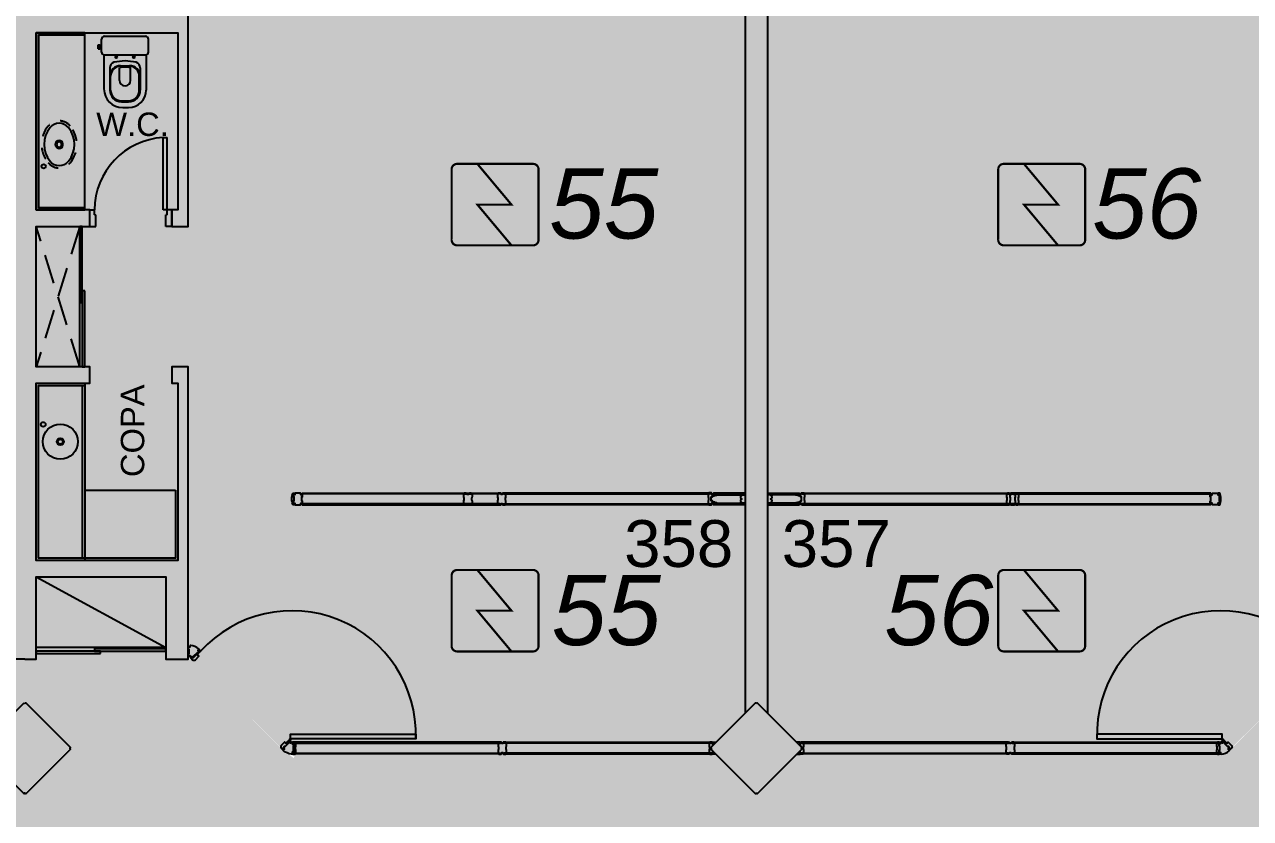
# Model space of a CAD drawing. Header units: metres. Extents: x -331 to 2982, y 362 to 2539.
# Drawn here: x 784.12 to 794.6, y 2226.21 to 2233 of the extents above; entities that cross this region are included whole.
import ezdxf

# ---------------------------------------------------------------- set-up
doc = ezdxf.new("R2010")
doc.units = ezdxf.units.M
for name, pattern in [('DASHED2', [0.375, 0.25, -0.125]), ('XR_BL2_3 PAV$0$CONTINUOUS', [0]), ('XR_BL2_3 PAV$0$HIDDEN', [0.375, 0.25, -0.125])]:
    doc.linetypes.add(name, pattern=pattern)
doc.layers.add('_corredores', color=251, linetype='Continuous', plot=False)
doc.layers.add('_salas', color=251, linetype='Continuous', plot=False)
for name, color, linetype in [('ALV', 251, 'Continuous'), ('CX', 251, 'Continuous'), ('DET. FUMAÇA', 1, 'Continuous'), ('Detector_antigo', 84, 'Continuous'), ('Div', 251, 'Continuous'), ('Est', 251, 'Continuous'), ('Mob', 251, 'Continuous'), ('Proj', 251, 'DASHED2'), ('Texto_Salas', 251, 'Continuous'), ('vid', 251, 'Continuous')]:
    doc.layers.add(name, color=color, linetype=linetype)
doc.styles.add('ARIAL', font='arial.ttf')
doc.styles.add('X3G_ENTITY_1416C41F', font='arial.ttf', dxfattribs={"height": 0.6})
doc.styles.add('X3G_ENTITY_14228355', font='arial.ttf', dxfattribs={"height": 0.4})
doc.styles.add('X3G_ENTITY_14228399', font='arial.ttf', dxfattribs={"height": 0.4})

# ---------------------------------------------------------------- blocks, each defined once
blk = doc.blocks.new('Detector de fumaça')
at = {"layer": 'DET. FUMAÇA', "linetype": 'Continuous', "lineweight": 15, "const_width": 0.0187}
blk.add_lwpolyline([(774.599, 539.816), (775.249, 539.816, -0.414214), (775.296, 539.769), (775.296, 539.167, -0.414214), (775.249, 539.12), (774.599, 539.12, -0.414214), (774.553, 539.167), (774.553, 539.769, -0.414214)], format="xyb", close=True, dxfattribs=at)
blk.add_lwpolyline([(774.773, 539.816), (775.064, 539.468), (774.773, 539.468), (775.064, 539.12)], dxfattribs=at)

msp = doc.modelspace()

# ---------------------------------------------------------------- hatches: boundary and pattern name
at = {"layer": '_corredores', "transparency": 33554508}
h = msp.add_hatch(color=256, dxfattribs=at)
h.dxf.hatch_style = 1
h.paths.add_polyline_path([(851.611, 2224.542), (870.381, 2224.542), (870.381, 2226.378), (870.191, 2226.378), (870.191, 2226.575), (870.005, 2226.762), (866.306, 2226.763), (866.29, 2226.729), (866.185, 2226.811), (865.424, 2227.572), (863.996, 2227.572), (862.567, 2227.572), (861.757, 2226.763), (861.722, 2226.763), (861.718, 2226.762), (861.705, 2226.761), (861.687, 2226.761), (858.092, 2226.763), (857.746, 2226.416), (857.399, 2226.763), (853.806, 2226.763), (853.79, 2226.729), (853.686, 2226.811), (852.924, 2227.572), (851.496, 2227.572), (849.749, 2227.572), (849.749, 2226.812), (849.609, 2226.812), (849.609, 2229.892), (844.805, 2229.892), (844.805, 2226.871), (844.864, 2226.812), (845.246, 2227.194), (845.628, 2226.812), (845.246, 2226.43), (844.805, 2226.871), (844.805, 2226.753), (844.815, 2226.763), (840.708, 2226.763), (840.376, 2226.43), (840.043, 2226.763), (836.436, 2226.763), (836.42, 2226.729), (836.316, 2226.811), (835.554, 2227.572), (834.126, 2227.572), (832.698, 2227.572), (831.888, 2226.763), (831.852, 2226.763), (831.849, 2226.762), (831.835, 2226.761), (831.817, 2226.761), (828.223, 2226.763), (827.876, 2226.416), (827.529, 2226.763), (823.936, 2226.763), (823.92, 2226.729), (823.815, 2226.811), (823.054, 2227.572), (821.626, 2227.572), (820.197, 2227.572), (819.387, 2226.763), (819.352, 2226.763), (819.348, 2226.762), (819.335, 2226.761), (819.317, 2226.761), (815.722, 2226.763), (815.376, 2226.416), (815.029, 2226.763), (811.436, 2226.763), (811.42, 2226.729), (811.315, 2226.811), (810.554, 2227.572), (809.126, 2227.572), (807.697, 2227.572), (806.887, 2226.763), (806.852, 2226.763), (806.848, 2226.762), (806.835, 2226.761), (806.817, 2226.761), (803.222, 2226.763), (802.876, 2226.416), (802.529, 2226.763), (798.936, 2226.763), (798.92, 2226.729), (798.815, 2226.811), (798.054, 2227.572), (796.626, 2227.572), (795.197, 2227.572), (794.387, 2226.763), (794.352, 2226.763), (794.348, 2226.762), (794.335, 2226.761), (794.317, 2226.761), (790.722, 2226.763), (790.376, 2226.416), (790.029, 2226.763), (786.436, 2226.763), (786.42, 2226.729), (786.315, 2226.811), (785.554, 2227.572), (784.126, 2227.572), (782.697, 2227.572), (781.887, 2226.763), (781.852, 2226.763), (781.848, 2226.762), (781.835, 2226.761), (781.817, 2226.761), (778.222, 2226.763), (777.876, 2226.416), (777.529, 2226.763), (773.936, 2226.763), (773.92, 2226.729), (773.816, 2226.811), (773.054, 2227.572), (771.626, 2227.572), (770.197, 2227.572), (769.387, 2226.763), (769.352, 2226.763), (769.348, 2226.762), (769.335, 2226.761), (769.317, 2226.761), (765.617, 2226.762), (765.431, 2226.575), (765.431, 2226.378), (765.241, 2226.378), (765.241, 2224.542), (770.086, 2224.542), (770.086, 2214.629), (770.226, 2214.629), (770.226, 2205.509), (767.338, 2205.509), (767.338, 2207.704), (766.211, 2207.704), (766.211, 2205.509), (751.111, 2205.509), (751.111, 2210.741), (749.911, 2210.741), (749.911, 2205.509), (746.061, 2205.509), (746.061, 2201.894), (748.431, 2201.894), (748.431, 2203.594), (748.031, 2203.594), (748.031, 2203.794), (754.456, 2203.794), (754.456, 2203.594), (754.131, 2203.594), (754.131, 2201.894), (754.456, 2201.894), (754.456, 2201.694), (754.456, 2201.169), (757.956, 2201.169), (757.956, 2203.569), (757.956, 2203.769), (768.011, 2203.769), (768.011, 2203.749), (768.816, 2203.749), (768.816, 2195.789), (767.986, 2195.789), (767.986, 2195.769), (762.346, 2195.769), (761.071, 2195.769), (761.071, 2193.044), (754.156, 2193.044), (752.481, 2193.044), (752.481, 2160.519), (752.481, 2157.069), (754.081, 2157.069), (754.081, 2160.544), (753.906, 2160.544), (753.906, 2163.419), (754.171, 2163.419), (754.171, 2187.629), (760.806, 2187.629), (760.806, 2187.719), (773.011, 2187.719), (775.861, 2187.719), (782.791, 2187.719), (782.791, 2190.319), (775.861, 2190.319), (772.986, 2190.319), (772.986, 2195.79), (771.756, 2195.789), (771.756, 2203.744), (773.121, 2203.744), (773.121, 2203.829), (845.141, 2203.829), (845.141, 2195.819), (845.261, 2195.819), (845.261, 2190.319), (839.761, 2190.319), (839.761, 2188.494), (845.261, 2188.494), (845.261, 2187.569), (849.661, 2187.569), (849.661, 2185.094), (852.261, 2185.094), (852.261, 2183.894), (853.061, 2183.894), (853.061, 2176.889), (852.261, 2176.889), (852.261, 2175.254), (853.061, 2175.254), (853.061, 2168.394), (852.261, 2168.394), (852.261, 2166.994), (853.061, 2166.994), (853.061, 2159.489), (825.261, 2159.489), (825.261, 2158.669), (814.561, 2158.669), (814.561, 2159.469), (811.031, 2159.469), (811.031, 2158.069), (813.081, 2158.069), (813.081, 2157.769), (812.881, 2157.769), (812.881, 2156.869), (827.081, 2156.869), (827.081, 2158.069), (854.661, 2158.069), (854.661, 2183.893), (855.756, 2183.893), (855.756, 2184.657), (854.661, 2184.657), (854.661, 2186.757), (855.756, 2186.757), (855.756, 2187.519), (852.011, 2187.519), (852.011, 2187.719), (870.321, 2187.719), (870.321, 2195.769), (866.411, 2195.769), (866.411, 2195.773), (852.411, 2195.789), (852.411, 2195.699), (852.411, 2190.369), (849.561, 2190.369), (849.561, 2205.509), (845.001, 2205.509), (845.001, 2208.659), (849.561, 2208.659), (849.561, 2208.919), (849.561, 2212.194), (852.211, 2212.194), (852.211, 2214.629), (851.611, 2214.629)])
h.paths.add_polyline_path([(845.931, 2221.609), (845.47, 2221.609), (845.47, 2222.029), (843.97, 2222.029), (843.97, 2221.609), (843.95, 2220.109), (845.93, 2220.109), (845.931, 2214.629), (846.008, 2214.629), (846.008, 2210.809), (843.811, 2210.809), (843.811, 2205.509), (835.011, 2205.509), (835.011, 2210.809), (833.811, 2210.809), (833.811, 2205.509), (825.011, 2205.509), (825.011, 2210.809), (823.811, 2210.809), (823.811, 2205.509), (815.011, 2205.509), (815.011, 2210.809), (813.811, 2210.809), (813.811, 2205.509), (805.011, 2205.509), (805.011, 2210.809), (803.811, 2210.809), (803.811, 2205.509), (795.011, 2205.509), (795.011, 2210.809), (793.811, 2210.809), (793.811, 2205.509), (785.011, 2205.509), (785.011, 2210.809), (783.811, 2210.809), (783.811, 2205.509), (775.011, 2205.509), (775.011, 2210.809), (773.981, 2210.809), (773.981, 2205.509), (773.196, 2205.509), (773.196, 2214.629), (773.126, 2214.629), (773.125, 2220.109), (775.146, 2220.109), (775.146, 2221.609), (775.126, 2221.609), (775.126, 2222.029), (773.626, 2222.029), (773.626, 2221.609), (773.166, 2221.609), (773.166, 2224.542), (845.931, 2224.541)], flags=16)
h.paths.add_polyline_path([(851.496, 2226.43), (851.114, 2226.812), (851.496, 2227.194), (851.878, 2226.812)], flags=16)
h.paths.add_polyline_path([(834.508, 2226.812), (834.126, 2226.43), (833.744, 2226.812), (834.126, 2227.194)], flags=16)
h.paths.add_polyline_path([(863.614, 2226.812), (863.996, 2227.194), (864.378, 2226.812), (863.996, 2226.43)], flags=16)
h.paths.add_polyline_path([(822.008, 2226.812), (821.626, 2226.43), (821.244, 2226.812), (821.626, 2227.194)], flags=16)
h.paths.add_polyline_path([(864.389, 2190.556), (864.551, 2190.634), (864.712, 2190.35), (866.013, 2191.248, -0.431733), (866.332, 2192.391), (865.598, 2193.79), (865.28, 2193.589), (865.172, 2193.734, -2.788173)], flags=16)
h.paths.add_polyline_path([(809.508, 2226.812), (809.126, 2226.43), (808.744, 2226.812), (809.126, 2227.194)], flags=16)
h.paths.add_polyline_path([(797.008, 2226.812), (796.626, 2226.43), (796.244, 2226.812), (796.626, 2227.194)], flags=16)
h.paths.add_polyline_path([(784.507, 2226.812), (784.126, 2226.43), (783.744, 2226.812), (784.126, 2227.194)], flags=16)
h.paths.add_polyline_path([(772.008, 2226.812), (771.626, 2226.43), (771.244, 2226.812), (771.626, 2227.194)], flags=16)
h.paths.add_polyline_path([(767.557, 2193.922), (767.41, 2193.819), (767.205, 2194.063), (766.31, 2193.169, -0.414214), (766.31, 2192.369), (767.205, 2191.475), (767.41, 2191.719), (767.557, 2191.616, -3.171595)], flags=16)
at = {"layer": '_salas', "transparency": 33554559}
h = msp.add_hatch(color=256, dxfattribs=at)
h.dxf.hatch_style = 1
h.paths.add_polyline_path([(870.379, 2237.729), (851.629, 2237.729), (851.629, 2239.284), (851.299, 2239.284), (851.299, 2237.729), (840.564, 2237.729), (840.564, 2239.284), (840.234, 2239.284), (840.234, 2237.729), (765.239, 2237.729), (765.239, 2226.38), (765.429, 2226.38), (765.429, 2226.577), (765.615, 2226.764), (769.35, 2226.765), (769.383, 2226.773), (769.434, 2226.814), (770.192, 2227.57), (770.205, 2227.583), (770.229, 2227.574), (771.624, 2227.574), (773.019, 2227.574), (773.043, 2227.583), (773.056, 2227.57), (773.814, 2226.814), (773.866, 2226.773), (773.898, 2226.765), (777.527, 2226.765), (777.867, 2226.425), (777.874, 2226.432), (778.221, 2226.765), (781.85, 2226.765), (781.882, 2226.773), (781.934, 2226.814), (782.692, 2227.57), (782.705, 2227.583), (782.729, 2227.574), (784.124, 2227.574), (785.519, 2227.574), (785.543, 2227.583), (785.556, 2227.57), (786.314, 2226.814), (786.365, 2226.773), (786.398, 2226.765), (790.027, 2226.765), (790.367, 2226.425), (790.374, 2226.432), (790.721, 2226.765), (794.35, 2226.765), (794.382, 2226.773), (794.434, 2226.814), (795.191, 2227.57), (795.205, 2227.583), (795.229, 2227.574), (796.624, 2227.574), (798.019, 2227.574), (798.043, 2227.583), (798.056, 2227.57), (798.814, 2226.814), (798.865, 2226.773), (798.898, 2226.765), (802.527, 2226.765), (802.867, 2226.425), (802.874, 2226.432), (803.221, 2226.765), (806.85, 2226.765), (806.882, 2226.773), (806.934, 2226.814), (807.691, 2227.57), (807.705, 2227.583), (807.729, 2227.574), (809.124, 2227.574), (810.519, 2227.574), (810.543, 2227.583), (810.556, 2227.57), (811.314, 2226.814), (811.365, 2226.773), (811.398, 2226.765), (815.027, 2226.765), (815.367, 2226.425), (815.374, 2226.432), (815.721, 2226.765), (819.35, 2226.765), (819.382, 2226.773), (819.434, 2226.814), (820.191, 2227.57), (820.204, 2227.583), (820.229, 2227.574), (821.624, 2227.574), (823.019, 2227.574), (823.043, 2227.583), (823.056, 2227.57), (823.814, 2226.814), (823.865, 2226.773), (823.898, 2226.765), (827.528, 2226.765), (827.867, 2226.425), (827.874, 2226.432), (828.221, 2226.765), (831.85, 2226.765), (831.883, 2226.773), (831.935, 2226.814), (832.692, 2227.57), (832.705, 2227.583), (832.729, 2227.574), (834.124, 2227.574), (835.519, 2227.574), (835.544, 2227.583), (835.557, 2227.57), (836.314, 2226.814), (836.366, 2226.773), (836.398, 2226.765), (840.042, 2226.765), (840.374, 2226.432), (840.707, 2226.765), (844.803, 2226.765), (844.803, 2229.894), (849.608, 2229.894), (849.608, 2226.814), (849.748, 2226.814), (849.748, 2227.574), (851.494, 2227.574), (852.889, 2227.574), (852.913, 2227.583), (852.926, 2227.57), (853.684, 2226.814), (853.736, 2226.773), (853.768, 2226.765), (857.397, 2226.765), (857.737, 2226.425), (857.744, 2226.432), (858.091, 2226.765), (861.72, 2226.765), (861.752, 2226.773), (861.804, 2226.814), (862.562, 2227.57), (862.575, 2227.583), (862.599, 2227.574), (863.994, 2227.574), (865.389, 2227.574), (865.413, 2227.583), (865.426, 2227.57), (866.184, 2226.814), (866.235, 2226.773), (866.268, 2226.765), (870.003, 2226.764), (870.189, 2226.577), (870.189, 2226.38), (870.379, 2226.38)])
h = msp.add_hatch(color=256, dxfattribs=at)
h.dxf.hatch_style = 1
h.paths.add_polyline_path([(771.624, 2226.432), (772.006, 2226.814), (771.624, 2227.196), (771.242, 2226.814)])
h.paths.add_polyline_path([(784.506, 2226.814), (784.124, 2227.196), (783.742, 2226.814), (784.124, 2226.432)])

# ---------------------------------------------------------------- linework, layer by layer
at = {"layer": 'ALV'}
for p, q in [((790.279, 2235.113), (790.279, 2227.115)), ((790.469, 2235.113), (790.469, 2227.115))]:
    msp.add_line(p, q, dxfattribs=at)
for points in [[(784.124, 2227.574), (784.219, 2227.574), (784.219, 2228.279), (785.329, 2228.279), (785.329, 2227.574), (785.519, 2227.574), (785.519, 2230.074), (785.379, 2230.074), (785.379, 2229.934), (785.429, 2229.934), (785.429, 2228.419), (784.219, 2228.419), (784.219, 2229.934), (784.679, 2229.934), (784.679, 2230.074), (784.219, 2230.074), (784.219, 2231.274), (784.679, 2231.274), (784.679, 2231.414), (784.219, 2231.414), (784.219, 2232.929), (785.429, 2232.929), (785.429, 2231.414), (785.379, 2231.414), (785.379, 2231.274), (785.519, 2231.274), (785.519, 2234.724)], [(784.124, 2227.574), (784.029, 2227.574)]]:
    msp.add_lwpolyline(points, dxfattribs=at)
at = {"layer": 'CX'}
for p, q in [((785.304, 2231.414), (785.304, 2232.033)), ((785.304, 2232.033), (785.339, 2232.033)), ((785.339, 2231.414), (785.339, 2232.033)), ((784.679, 2231.274), (784.679, 2231.414)), ((784.679, 2231.414), (784.719, 2231.414)), ((784.719, 2231.374), (784.719, 2231.414)), ((785.339, 2231.414), (785.304, 2231.414)), ((785.339, 2231.374), (785.339, 2231.414)), ((785.379, 2231.414), (785.339, 2231.414)), ((785.379, 2231.274), (785.379, 2231.414)), ((784.719, 2231.374), (784.729, 2231.374)), ((784.729, 2231.274), (784.729, 2231.374)), ((785.329, 2231.274), (785.329, 2231.374)), ((785.339, 2231.374), (785.329, 2231.374)), ((784.679, 2231.274), (784.729, 2231.274)), ((785.379, 2231.274), (785.329, 2231.274))]:
    msp.add_line(p, q, dxfattribs=at)
for points in [[(786.42, 2228.893, -0.32019), (786.411, 2228.9, 0.002744), (786.407, 2228.911, -0.332744), (786.408, 2228.912, 0.702025), (786.407, 2228.916, -0.317833), (786.406, 2228.917, -0.05088), (786.404, 2228.944, -0.05088), (786.406, 2228.972, -0.317833), (786.407, 2228.973, 0.702025), (786.408, 2228.977, -0.332744), (786.407, 2228.978, 0.002744), (786.411, 2228.989, -0.32019), (786.42, 2228.995), (786.423, 2228.995, -0.414214), (786.428, 2228.99), (786.428, 2228.979), (786.415, 2228.979), (786.415, 2228.962, 0.414214), (786.415, 2228.962), (786.416, 2228.962), (786.416, 2228.963, -0.414214), (786.418, 2228.965), (786.42, 2228.965), (786.42, 2228.924), (786.418, 2228.924, -0.414214), (786.416, 2228.926), (786.416, 2228.927), (786.415, 2228.927, 0.414214), (786.415, 2228.926), (786.415, 2228.909), (786.428, 2228.909), (786.428, 2228.898, -0.414214), (786.423, 2228.893)], [(786.493, 2228.965), (786.493, 2228.962), (786.494, 2228.962, 0.414214), (786.495, 2228.962), (786.495, 2228.979), (786.48, 2228.979), (786.48, 2228.99, 0.414214), (786.475, 2228.995), (786.435, 2228.995, 0.414214), (786.43, 2228.99), (786.43, 2228.979), (786.415, 2228.979), (786.415, 2228.962, 0.414214), (786.415, 2228.962), (786.416, 2228.962), (786.416, 2228.963, -0.414214), (786.418, 2228.965), (786.42, 2228.965), (786.42, 2228.924), (786.418, 2228.924, -0.414214), (786.416, 2228.926), (786.416, 2228.927), (786.415, 2228.927, 0.414214), (786.415, 2228.926), (786.415, 2228.909), (786.43, 2228.909), (786.43, 2228.898, 0.414214), (786.435, 2228.893), (786.455, 2228.893), (786.475, 2228.893, 0.414214), (786.48, 2228.898), (786.48, 2228.909), (786.495, 2228.909), (786.495, 2228.926, 0.414214), (786.494, 2228.927), (786.493, 2228.927), (786.493, 2228.924), (786.49, 2228.924), (786.49, 2228.965)], [(787.906, 2228.986), (787.91, 2228.986, -0.414214), (787.913, 2228.983), (787.913, 2228.989, -0.439162), (787.919, 2228.995), (787.937, 2228.995, -0.414214), (787.938, 2228.994), (787.938, 2228.994), (787.923, 2228.994), (787.923, 2228.987), (787.938, 2228.987, -0.322891), (787.944, 2228.981), (787.944, 2228.961, -0.13729), (787.943, 2228.958), (787.942, 2228.956, 0.13729), (787.941, 2228.953), (787.941, 2228.944), (787.941, 2228.935, 0.13729), (787.942, 2228.933), (787.943, 2228.93, -0.13729), (787.944, 2228.928), (787.944, 2228.907, -0.322891), (787.938, 2228.902), (787.923, 2228.902), (787.923, 2228.895), (787.938, 2228.895), (787.938, 2228.894, -0.414214), (787.937, 2228.893), (787.919, 2228.893, -0.439162), (787.913, 2228.9), (787.913, 2228.905, -0.414214), (787.91, 2228.902), (787.906, 2228.902, -0.414214), (787.903, 2228.905), (787.903, 2228.9, -0.439162), (787.897, 2228.893), (787.879, 2228.893, -0.414214), (787.878, 2228.894), (787.878, 2228.895), (787.893, 2228.895), (787.893, 2228.902), (787.879, 2228.902, -0.322891), (787.873, 2228.907), (787.873, 2228.928, -0.13729), (787.874, 2228.93), (787.875, 2228.933, 0.13729), (787.876, 2228.935), (787.876, 2228.944), (787.876, 2228.953, 0.13729), (787.875, 2228.956), (787.874, 2228.958, -0.13729), (787.873, 2228.961), (787.873, 2228.981, -0.322891), (787.879, 2228.987), (787.893, 2228.987), (787.893, 2228.994), (787.878, 2228.994), (787.878, 2228.994, -0.414214), (787.879, 2228.995), (787.897, 2228.995, -0.439162), (787.903, 2228.989), (787.903, 2228.983, -0.414214)], [(788.2, 2228.986), (788.196, 2228.986, 0.414214), (788.193, 2228.983), (788.193, 2228.989, 0.439162), (788.187, 2228.995), (788.169, 2228.995, 0.414214), (788.168, 2228.994), (788.168, 2228.994), (788.183, 2228.994), (788.183, 2228.987), (788.168, 2228.987, 0.322891), (788.163, 2228.981), (788.163, 2228.961, 0.13729), (788.163, 2228.958), (788.165, 2228.956, -0.13729), (788.166, 2228.953), (788.166, 2228.944), (788.166, 2228.935, -0.13729), (788.165, 2228.933), (788.163, 2228.93, 0.13729), (788.163, 2228.928), (788.163, 2228.907, 0.322891), (788.168, 2228.902), (788.183, 2228.902), (788.183, 2228.895), (788.168, 2228.895), (788.168, 2228.894, 0.414214), (788.169, 2228.893), (788.187, 2228.893, 0.439162), (788.193, 2228.9), (788.193, 2228.905, 0.414214), (788.196, 2228.902), (788.2, 2228.902, 0.414214), (788.203, 2228.905), (788.203, 2228.9, 0.439162), (788.209, 2228.893), (788.227, 2228.893, 0.414214), (788.228, 2228.894), (788.228, 2228.895), (788.213, 2228.895), (788.213, 2228.902), (788.228, 2228.902, 0.322891), (788.234, 2228.907), (788.234, 2228.928, 0.13729), (788.233, 2228.93), (788.231, 2228.933, -0.13729), (788.231, 2228.935), (788.231, 2228.944), (788.231, 2228.953, -0.13729), (788.231, 2228.956), (788.233, 2228.958, 0.13729), (788.234, 2228.961), (788.234, 2228.981, 0.322891), (788.228, 2228.987), (788.213, 2228.987), (788.213, 2228.994), (788.228, 2228.994), (788.228, 2228.994, 0.414214), (788.227, 2228.995), (788.209, 2228.995, 0.439162), (788.203, 2228.989), (788.203, 2228.983, 0.414214)], [(792.548, 2228.986), (792.552, 2228.986, -0.414214), (792.555, 2228.983), (792.555, 2228.989, -0.439162), (792.561, 2228.995), (792.579, 2228.995, -0.414214), (792.58, 2228.994), (792.58, 2228.994), (792.565, 2228.994), (792.565, 2228.987), (792.58, 2228.987, -0.322891), (792.585, 2228.981), (792.585, 2228.961, -0.13729), (792.585, 2228.958), (792.583, 2228.956, 0.13729), (792.582, 2228.953), (792.582, 2228.944), (792.582, 2228.935, 0.13729), (792.583, 2228.933), (792.585, 2228.93, -0.13729), (792.585, 2228.928), (792.585, 2228.907, -0.322891), (792.58, 2228.902), (792.565, 2228.902), (792.565, 2228.895), (792.58, 2228.895), (792.58, 2228.894, -0.414214), (792.579, 2228.893), (792.561, 2228.893, -0.439162), (792.555, 2228.9), (792.555, 2228.905, -0.414214), (792.552, 2228.902), (792.548, 2228.902, -0.414214), (792.545, 2228.905), (792.545, 2228.9, -0.439162), (792.539, 2228.893), (792.521, 2228.893, -0.414214), (792.52, 2228.894), (792.52, 2228.895), (792.535, 2228.895), (792.535, 2228.902), (792.52, 2228.902, -0.322891), (792.514, 2228.907), (792.514, 2228.928, -0.13729), (792.515, 2228.93), (792.517, 2228.933, 0.13729), (792.517, 2228.935), (792.517, 2228.944), (792.517, 2228.953, 0.13729), (792.517, 2228.956), (792.515, 2228.958, -0.13729), (792.514, 2228.961), (792.514, 2228.981, -0.322891), (792.52, 2228.987), (792.535, 2228.987), (792.535, 2228.994), (792.52, 2228.994), (792.52, 2228.994, -0.414214), (792.521, 2228.995), (792.539, 2228.995, -0.439162), (792.545, 2228.989), (792.545, 2228.983, -0.414214)], [(792.577, 2228.986), (792.581, 2228.986, -0.414214), (792.584, 2228.983), (792.584, 2228.989, -0.439162), (792.59, 2228.995), (792.608, 2228.995, -0.414214), (792.609, 2228.994), (792.609, 2228.994), (792.594, 2228.994), (792.594, 2228.987), (792.609, 2228.987, -0.322891), (792.615, 2228.981), (792.615, 2228.961, -0.13729), (792.614, 2228.958), (792.612, 2228.956, 0.13729), (792.612, 2228.953), (792.612, 2228.944), (792.612, 2228.935, 0.13729), (792.612, 2228.933), (792.614, 2228.93, -0.13729), (792.615, 2228.928), (792.615, 2228.907, -0.322891), (792.609, 2228.902), (792.594, 2228.902), (792.594, 2228.895), (792.609, 2228.895), (792.609, 2228.894, -0.414214), (792.608, 2228.893), (792.59, 2228.893, -0.439162), (792.584, 2228.9), (792.584, 2228.905, -0.414214), (792.581, 2228.902), (792.577, 2228.902, -0.414214), (792.574, 2228.905), (792.574, 2228.9, -0.439162), (792.568, 2228.893), (792.55, 2228.893, -0.414214), (792.549, 2228.894), (792.549, 2228.895), (792.564, 2228.895), (792.564, 2228.902), (792.549, 2228.902, -0.322891), (792.544, 2228.907), (792.544, 2228.928, -0.13729), (792.544, 2228.93), (792.546, 2228.933, 0.13729), (792.547, 2228.935), (792.547, 2228.944), (792.547, 2228.953, 0.13729), (792.546, 2228.956), (792.544, 2228.958, -0.13729), (792.544, 2228.961), (792.544, 2228.981, -0.322891), (792.549, 2228.987), (792.564, 2228.987), (792.564, 2228.994), (792.549, 2228.994), (792.549, 2228.994, -0.414214), (792.55, 2228.995), (792.568, 2228.995, -0.439162), (792.574, 2228.989), (792.574, 2228.983, -0.414214)], [(794.255, 2228.965), (794.255, 2228.962), (794.254, 2228.962, -0.414214), (794.253, 2228.962), (794.253, 2228.979), (794.268, 2228.979), (794.268, 2228.99, -0.414214), (794.273, 2228.995), (794.313, 2228.995, -0.414214), (794.318, 2228.99), (794.318, 2228.979), (794.333, 2228.979), (794.333, 2228.962, -0.414214), (794.333, 2228.962), (794.332, 2228.962), (794.332, 2228.963, 0.414214), (794.33, 2228.965), (794.328, 2228.965), (794.328, 2228.924), (794.33, 2228.924, 0.414214), (794.332, 2228.926), (794.332, 2228.927), (794.333, 2228.927, -0.414214), (794.333, 2228.926), (794.333, 2228.909), (794.318, 2228.909), (794.318, 2228.898, -0.414214), (794.313, 2228.893), (794.293, 2228.893), (794.273, 2228.893, -0.414214), (794.268, 2228.898), (794.268, 2228.909), (794.253, 2228.909), (794.253, 2228.926, -0.414214), (794.254, 2228.927), (794.255, 2228.927), (794.255, 2228.924), (794.258, 2228.924), (794.258, 2228.965)], [(794.328, 2228.893, 0.32019), (794.337, 2228.9, -0.002744), (794.34, 2228.911, 0.332744), (794.34, 2228.912, -0.702025), (794.341, 2228.916, 0.317833), (794.341, 2228.917, 0.05088), (794.344, 2228.944, 0.05088), (794.341, 2228.972, 0.317833), (794.341, 2228.973, -0.702025), (794.34, 2228.977, 0.332744), (794.34, 2228.978, -0.002744), (794.337, 2228.989, 0.32019), (794.328, 2228.995), (794.325, 2228.995, 0.414214), (794.32, 2228.99), (794.32, 2228.979), (794.333, 2228.979), (794.333, 2228.962, -0.414214), (794.333, 2228.962), (794.332, 2228.962), (794.332, 2228.963, 0.414214), (794.33, 2228.965), (794.328, 2228.965), (794.328, 2228.924), (794.33, 2228.924, 0.414214), (794.332, 2228.926), (794.332, 2228.927), (794.333, 2228.927, -0.414214), (794.333, 2228.926), (794.333, 2228.909), (794.32, 2228.909), (794.32, 2228.898, 0.414214), (794.325, 2228.893)], [(790.24, 2228.956), (790.242, 2228.967, -0.194954), (790.243, 2228.968), (790.244, 2228.969, 0.387702), (790.245, 2228.972), (790.244, 2228.975), (790.244, 2228.975), (790.246, 2228.971), (790.247, 2228.971), (790.247, 2228.978), (790.235, 2228.978), (790.235, 2228.979), (790.279, 2228.979), (790.279, 2228.909), (790.235, 2228.909), (790.235, 2228.911), (790.247, 2228.911), (790.247, 2228.917), (790.246, 2228.918), (790.244, 2228.914), (790.244, 2228.914), (790.245, 2228.917, 0.387702), (790.244, 2228.92), (790.243, 2228.921, -0.194954), (790.242, 2228.922), (790.24, 2228.932, -0.268551), (790.241, 2228.937), (790.249, 2228.942), (790.249, 2228.946), (790.241, 2228.952, -0.268551)], [(790.508, 2228.956), (790.506, 2228.967, 0.194954), (790.505, 2228.968), (790.503, 2228.969, -0.387702), (790.503, 2228.972), (790.504, 2228.975), (790.504, 2228.975), (790.502, 2228.971), (790.501, 2228.971), (790.501, 2228.978), (790.513, 2228.978), (790.513, 2228.979), (790.469, 2228.979), (790.469, 2228.909), (790.513, 2228.909), (790.513, 2228.911), (790.501, 2228.911), (790.501, 2228.917), (790.502, 2228.918), (790.504, 2228.914), (790.504, 2228.914), (790.503, 2228.917, -0.387702), (790.503, 2228.92), (790.505, 2228.921, 0.194954), (790.506, 2228.922), (790.508, 2228.932, 0.268551), (790.507, 2228.937), (790.499, 2228.942), (790.499, 2228.946), (790.507, 2228.952, 0.268551)], [(785.519, 2227.659, 0.414214), (785.52, 2227.658), (785.521, 2227.658), (785.521, 2227.659, -0.414214), (785.523, 2227.661), (785.524, 2227.661), (785.524, 2227.641), (785.524, 2227.621), (785.523, 2227.621, -0.414214), (785.521, 2227.622), (785.521, 2227.623), (785.52, 2227.623, 0.414214), (785.519, 2227.623), (785.519, 2227.606), (785.534, 2227.606), (785.534, 2227.595, 0.668179), (785.543, 2227.591), (785.551, 2227.599), (785.561, 2227.589), (785.573, 2227.601, 0.414214), (785.573, 2227.601), (785.573, 2227.602), (785.572, 2227.601, -0.414214), (785.569, 2227.601), (785.568, 2227.603), (785.597, 2227.631), (785.598, 2227.63, -0.414214), (785.598, 2227.627), (785.597, 2227.627), (785.598, 2227.626, 0.414214), (785.599, 2227.626), (785.611, 2227.638), (785.6, 2227.649), (785.608, 2227.657, 0.441105), (785.608, 2227.664, 0.152372), (785.54, 2227.692, 0.441105), (785.534, 2227.687), (785.534, 2227.676), (785.519, 2227.676)], [(786.39, 2226.857), (786.397, 2226.864, 0.414214), (786.397, 2226.871), (786.388, 2226.88, 0.414214), (786.385, 2226.88), (786.377, 2226.872), (786.379, 2226.871), (786.378, 2226.871), (786.377, 2226.872), (786.377, 2226.872), (786.386, 2226.881, -0.294496), (786.388, 2226.882, 3.099483), (786.384, 2226.888), (786.382, 2226.886), (786.383, 2226.885), (786.362, 2226.864), (786.364, 2226.862), (786.374, 2226.872), (786.374, 2226.871), (786.365, 2226.863), (786.367, 2226.86), (786.367, 2226.86), (786.366, 2226.861), (786.358, 2226.853), (786.353, 2226.858), (786.352, 2226.855), (786.348, 2226.86), (786.35, 2226.86), (786.345, 2226.866, 0.414214), (786.342, 2226.866), (786.314, 2226.837, 0.414214), (786.314, 2226.814), (786.327, 2226.8, 0.422579), (786.334, 2226.801), (786.341, 2226.808), (786.33, 2226.818), (786.343, 2226.83, -0.414214), (786.343, 2226.83), (786.344, 2226.829), (786.343, 2226.829, 0.414214), (786.343, 2226.826), (786.344, 2226.825), (786.373, 2226.854), (786.372, 2226.855, 0.414214), (786.369, 2226.855), (786.369, 2226.854), (786.368, 2226.855, -0.414214), (786.368, 2226.855), (786.38, 2226.868)], [(794.358, 2226.857), (794.351, 2226.864, -0.414214), (794.351, 2226.871), (794.36, 2226.88, -0.414214), (794.362, 2226.88), (794.37, 2226.872), (794.369, 2226.871), (794.37, 2226.871), (794.371, 2226.872), (794.371, 2226.872), (794.362, 2226.881, 0.294496), (794.36, 2226.882, -3.099483), (794.364, 2226.888), (794.366, 2226.886), (794.365, 2226.885), (794.386, 2226.864), (794.384, 2226.862), (794.374, 2226.872), (794.374, 2226.871), (794.383, 2226.863), (794.38, 2226.86), (794.381, 2226.86), (794.382, 2226.861), (794.39, 2226.853), (794.395, 2226.858), (794.396, 2226.855), (794.4, 2226.86), (794.397, 2226.86), (794.403, 2226.866, -0.414214), (794.406, 2226.866), (794.434, 2226.837, -0.414214), (794.434, 2226.814), (794.421, 2226.8, -0.422579), (794.414, 2226.801), (794.407, 2226.808), (794.417, 2226.818), (794.405, 2226.83, 0.414214), (794.405, 2226.83), (794.404, 2226.829), (794.405, 2226.829, -0.414214), (794.405, 2226.826), (794.403, 2226.825), (794.375, 2226.854), (794.376, 2226.855, -0.414214), (794.379, 2226.855), (794.379, 2226.854), (794.38, 2226.855, 0.414214), (794.38, 2226.855), (794.368, 2226.868)], [(786.422, 2226.78), (786.407, 2226.78), (786.407, 2226.769, -0.440902), (786.401, 2226.764, -0.152386), (786.334, 2226.792, -0.440902), (786.333, 2226.8), (786.341, 2226.807), (786.33, 2226.818), (786.343, 2226.83, -0.414214), (786.343, 2226.83), (786.344, 2226.829), (786.343, 2226.829, 0.414214), (786.343, 2226.826), (786.344, 2226.825), (786.373, 2226.854), (786.372, 2226.855, 0.414214), (786.369, 2226.855), (786.369, 2226.854), (786.368, 2226.855, -0.414214), (786.368, 2226.855), (786.38, 2226.868), (786.391, 2226.857), (786.398, 2226.865, -0.668179), (786.407, 2226.861), (786.407, 2226.85), (786.422, 2226.85), (786.422, 2226.833, -0.414214), (786.421, 2226.833), (786.42, 2226.833), (786.42, 2226.834, 0.414214), (786.419, 2226.835), (786.417, 2226.835), (786.417, 2226.815), (786.417, 2226.795), (786.419, 2226.795, 0.414214), (786.42, 2226.797), (786.42, 2226.798), (786.421, 2226.798, -0.414214), (786.422, 2226.797)], [(786.439, 2226.798, 0.13729), (786.439, 2226.801), (786.437, 2226.804, -0.13729), (786.436, 2226.806), (786.436, 2226.815), (786.436, 2226.824, -0.13729), (786.437, 2226.827), (786.439, 2226.829, 0.13729), (786.439, 2226.832), (786.439, 2226.852, 0.322891), (786.434, 2226.857), (786.419, 2226.857), (786.419, 2226.865), (786.434, 2226.865), (786.434, 2226.865, 0.414214), (786.433, 2226.866), (786.415, 2226.866, 0.439162), (786.409, 2226.86), (786.409, 2226.85), (786.422, 2226.85), (786.422, 2226.833, -0.414214), (786.421, 2226.833), (786.42, 2226.833), (786.42, 2226.834, 0.414214), (786.419, 2226.835), (786.417, 2226.835), (786.417, 2226.815), (786.417, 2226.795), (786.419, 2226.795, 0.414214), (786.42, 2226.797), (786.42, 2226.798), (786.421, 2226.798, -0.414214), (786.422, 2226.797), (786.422, 2226.78), (786.409, 2226.78), (786.409, 2226.77, 0.439162), (786.415, 2226.763), (786.433, 2226.763, 0.414214), (786.434, 2226.764), (786.434, 2226.764), (786.419, 2226.764), (786.419, 2226.772), (786.434, 2226.772, 0.322891), (786.439, 2226.777)], [(788.205, 2226.857), (788.201, 2226.857, 0.414214), (788.198, 2226.854), (788.198, 2226.859, 0.439162), (788.192, 2226.866), (788.174, 2226.866, 0.414214), (788.173, 2226.865), (788.173, 2226.864), (788.188, 2226.864), (788.188, 2226.857), (788.173, 2226.857, 0.322891), (788.168, 2226.852), (788.168, 2226.831, 0.13729), (788.168, 2226.829), (788.17, 2226.826, -0.13729), (788.171, 2226.823), (788.171, 2226.815), (788.171, 2226.806, -0.13729), (788.17, 2226.803), (788.168, 2226.8, 0.13729), (788.168, 2226.798), (788.168, 2226.778, 0.322891), (788.173, 2226.772), (788.188, 2226.772), (788.188, 2226.765), (788.173, 2226.765), (788.173, 2226.765, 0.414214), (788.174, 2226.764), (788.192, 2226.764, 0.439162), (788.198, 2226.77), (788.198, 2226.776, 0.414214), (788.201, 2226.773), (788.205, 2226.773, 0.414214), (788.208, 2226.776), (788.208, 2226.77, 0.439162), (788.214, 2226.764), (788.232, 2226.764, 0.414214), (788.233, 2226.765), (788.233, 2226.765), (788.218, 2226.765), (788.218, 2226.772), (788.233, 2226.772, 0.322891), (788.239, 2226.778), (788.239, 2226.798, 0.13729), (788.238, 2226.8), (788.236, 2226.803, -0.13729), (788.236, 2226.806), (788.236, 2226.815), (788.236, 2226.823, -0.13729), (788.236, 2226.826), (788.238, 2226.829, 0.13729), (788.239, 2226.831), (788.239, 2226.852, 0.322891), (788.233, 2226.857), (788.218, 2226.857), (788.218, 2226.864), (788.233, 2226.864), (788.233, 2226.865, 0.414214), (788.232, 2226.866), (788.214, 2226.866, 0.439162), (788.208, 2226.859), (788.208, 2226.854, 0.414214)], [(790.001, 2226.792), (789.985, 2226.807), (789.992, 2226.814), (789.985, 2226.821), (790.001, 2226.837), (790.001, 2226.859, 0.439162), (789.995, 2226.866), (789.977, 2226.866, 0.414214), (789.976, 2226.865), (789.976, 2226.864), (789.991, 2226.864), (789.991, 2226.857), (789.976, 2226.857, 0.322891), (789.97, 2226.852), (789.97, 2226.831, 0.13729), (789.971, 2226.829), (789.972, 2226.826, -0.13729), (789.973, 2226.823), (789.973, 2226.815), (789.973, 2226.806, -0.13729), (789.972, 2226.803), (789.971, 2226.8, 0.13729), (789.97, 2226.798), (789.97, 2226.778, 0.322891), (789.976, 2226.772), (789.991, 2226.772), (789.991, 2226.765), (789.976, 2226.765), (789.976, 2226.765, 0.414214), (789.977, 2226.764), (789.995, 2226.764, 0.439162), (790.001, 2226.77)], [(790.747, 2226.792), (790.763, 2226.807), (790.756, 2226.814), (790.763, 2226.821), (790.747, 2226.837), (790.747, 2226.859, -0.439162), (790.753, 2226.866), (790.771, 2226.866, -0.414214), (790.772, 2226.865), (790.772, 2226.864), (790.757, 2226.864), (790.757, 2226.857), (790.772, 2226.857, -0.322891), (790.778, 2226.852), (790.778, 2226.831, -0.13729), (790.777, 2226.829), (790.776, 2226.826, 0.13729), (790.775, 2226.823), (790.775, 2226.815), (790.775, 2226.806, 0.13729), (790.776, 2226.803), (790.777, 2226.8, -0.13729), (790.778, 2226.798), (790.778, 2226.778, -0.322891), (790.772, 2226.772), (790.757, 2226.772), (790.757, 2226.765), (790.772, 2226.765), (790.772, 2226.765, -0.414214), (790.771, 2226.764), (790.753, 2226.764, -0.439162), (790.747, 2226.77)], [(792.543, 2226.857), (792.547, 2226.857, -0.414214), (792.55, 2226.854), (792.55, 2226.859, -0.439162), (792.556, 2226.866), (792.574, 2226.866, -0.414214), (792.575, 2226.865), (792.575, 2226.864), (792.56, 2226.864), (792.56, 2226.857), (792.575, 2226.857, -0.322891), (792.58, 2226.852), (792.58, 2226.831, -0.13729), (792.58, 2226.829), (792.578, 2226.826, 0.13729), (792.577, 2226.823), (792.577, 2226.815), (792.577, 2226.806, 0.13729), (792.578, 2226.803), (792.58, 2226.8, -0.13729), (792.58, 2226.798), (792.58, 2226.778, -0.322891), (792.575, 2226.772), (792.56, 2226.772), (792.56, 2226.765), (792.575, 2226.765), (792.575, 2226.765, -0.414214), (792.574, 2226.764), (792.556, 2226.764, -0.439162), (792.55, 2226.77), (792.55, 2226.776, -0.414214), (792.547, 2226.773), (792.543, 2226.773, -0.414214), (792.54, 2226.776), (792.54, 2226.77, -0.439162), (792.534, 2226.764), (792.516, 2226.764, -0.414214), (792.515, 2226.765), (792.515, 2226.765), (792.53, 2226.765), (792.53, 2226.772), (792.515, 2226.772, -0.322891), (792.509, 2226.778), (792.509, 2226.798, -0.13729), (792.51, 2226.8), (792.512, 2226.803, 0.13729), (792.512, 2226.806), (792.512, 2226.815), (792.512, 2226.823, 0.13729), (792.512, 2226.826), (792.51, 2226.829, -0.13729), (792.509, 2226.831), (792.509, 2226.852, -0.322891), (792.515, 2226.857), (792.53, 2226.857), (792.53, 2226.864), (792.515, 2226.864), (792.515, 2226.865, -0.414214), (792.516, 2226.866), (792.534, 2226.866, -0.439162), (792.54, 2226.859), (792.54, 2226.854, -0.414214)], [(794.308, 2226.798, -0.13729), (794.309, 2226.801), (794.311, 2226.804, 0.13729), (794.311, 2226.806), (794.311, 2226.815), (794.311, 2226.824, 0.13729), (794.311, 2226.827), (794.309, 2226.829, -0.13729), (794.308, 2226.832), (794.308, 2226.852, -0.322891), (794.314, 2226.857), (794.329, 2226.857), (794.329, 2226.865), (794.314, 2226.865), (794.314, 2226.865, -0.414214), (794.315, 2226.866), (794.333, 2226.866, -0.439162), (794.339, 2226.86), (794.339, 2226.85), (794.326, 2226.85), (794.326, 2226.833, 0.414214), (794.326, 2226.833), (794.327, 2226.833), (794.327, 2226.834, -0.414214), (794.329, 2226.835), (794.331, 2226.835), (794.331, 2226.815), (794.331, 2226.795), (794.329, 2226.795, -0.414214), (794.327, 2226.797), (794.327, 2226.798), (794.326, 2226.798, 0.414214), (794.326, 2226.797), (794.326, 2226.78), (794.339, 2226.78), (794.339, 2226.77, -0.439162), (794.333, 2226.763), (794.315, 2226.763, -0.414214), (794.314, 2226.764), (794.314, 2226.764), (794.329, 2226.764), (794.329, 2226.772), (794.314, 2226.772, -0.322891), (794.308, 2226.777)], [(794.326, 2226.78), (794.341, 2226.78), (794.341, 2226.769, 0.440902), (794.346, 2226.764, 0.152386), (794.414, 2226.792, 0.440902), (794.415, 2226.8), (794.407, 2226.807), (794.417, 2226.818), (794.405, 2226.83, 0.414214), (794.405, 2226.83), (794.404, 2226.829), (794.405, 2226.829, -0.414214), (794.405, 2226.826), (794.403, 2226.825), (794.375, 2226.854), (794.376, 2226.855, -0.414214), (794.379, 2226.855), (794.379, 2226.854), (794.38, 2226.855, 0.414214), (794.38, 2226.855), (794.368, 2226.868), (794.357, 2226.857), (794.35, 2226.865, 0.668179), (794.341, 2226.861), (794.341, 2226.85), (794.326, 2226.85), (794.326, 2226.833, 0.414214), (794.326, 2226.833), (794.327, 2226.833), (794.327, 2226.834, -0.414214), (794.329, 2226.835), (794.331, 2226.835), (794.331, 2226.815), (794.331, 2226.795), (794.329, 2226.795, -0.414214), (794.327, 2226.797), (794.327, 2226.798), (794.326, 2226.798, 0.414214), (794.326, 2226.797)]]:
    msp.add_lwpolyline(points, format="xyb", close=True, dxfattribs=at)
at = {"layer": 'CX', "linetype": 'XR_BL2_3 PAV$0$CONTINUOUS'}
for points in [[(789.969, 2228.893), (789.987, 2228.893, 0.420879), (789.993, 2228.9), (789.993, 2228.91), (790.013, 2228.91), (790.013, 2228.915), (790.018, 2228.915), (790.018, 2228.913, 0.414214), (790.021, 2228.91), (790.03, 2228.91), (790.036, 2228.91), (790.036, 2228.911), (790.03, 2228.911), (790.021, 2228.911, -0.414214), (790.019, 2228.913), (790.019, 2228.915, 0.414214), (790.018, 2228.916), (790.011, 2228.917, -0.212526), (790.009, 2228.918), (790.009, 2228.919), (790.008, 2228.918), (790.009, 2228.917, 0.204506), (790.01, 2228.916), (790.011, 2228.916), (790.011, 2228.911), (789.998, 2228.911), (789.998, 2228.927), (789.989, 2228.927), (789.989, 2228.947), (789.989, 2228.962), (789.998, 2228.962), (789.998, 2228.978), (790.011, 2228.978), (790.011, 2228.973), (790.01, 2228.973, 0.204506), (790.009, 2228.972), (790.008, 2228.971), (790.009, 2228.97), (790.009, 2228.971, -0.212526), (790.011, 2228.972), (790.018, 2228.973, 0.414214), (790.019, 2228.974), (790.019, 2228.976, -0.414214), (790.021, 2228.978), (790.025, 2228.978), (790.036, 2228.978), (790.036, 2228.979), (790.025, 2228.979), (790.021, 2228.979, 0.414214), (790.018, 2228.976), (790.018, 2228.974), (790.013, 2228.974), (790.013, 2228.98), (789.993, 2228.98), (789.993, 2228.989, 0.420879), (789.987, 2228.996), (789.969, 2228.996, 0.414214), (789.968, 2228.995), (789.968, 2228.994), (789.983, 2228.994), (789.983, 2228.987), (789.968, 2228.987, 0.322891), (789.962, 2228.982), (789.962, 2228.961, 0.13729), (789.963, 2228.959), (789.964, 2228.956, -0.13729), (789.965, 2228.954), (789.965, 2228.944), (789.965, 2228.935, -0.13729), (789.964, 2228.933), (789.963, 2228.93, 0.13729), (789.962, 2228.928), (789.962, 2228.907, 0.322891), (789.968, 2228.902), (789.983, 2228.902), (789.983, 2228.895), (789.968, 2228.895), (789.968, 2228.894, 0.414214)], [(790.779, 2228.893), (790.761, 2228.893, -0.420879), (790.755, 2228.9), (790.755, 2228.91), (790.735, 2228.91), (790.735, 2228.915), (790.73, 2228.915), (790.73, 2228.913, -0.414214), (790.727, 2228.91), (790.718, 2228.91), (790.712, 2228.91), (790.712, 2228.911), (790.718, 2228.911), (790.727, 2228.911, 0.414214), (790.729, 2228.913), (790.729, 2228.915, -0.414214), (790.73, 2228.916), (790.737, 2228.917, 0.212526), (790.739, 2228.918), (790.739, 2228.919), (790.74, 2228.918), (790.739, 2228.917, -0.204506), (790.738, 2228.916), (790.737, 2228.916), (790.737, 2228.911), (790.75, 2228.911), (790.75, 2228.927), (790.759, 2228.927), (790.759, 2228.947), (790.759, 2228.962), (790.75, 2228.962), (790.75, 2228.978), (790.737, 2228.978), (790.737, 2228.973), (790.738, 2228.973, -0.204506), (790.739, 2228.972), (790.74, 2228.971), (790.739, 2228.97), (790.739, 2228.971, 0.212526), (790.737, 2228.972), (790.73, 2228.973, -0.414214), (790.729, 2228.974), (790.729, 2228.976, 0.414214), (790.727, 2228.978), (790.723, 2228.978), (790.712, 2228.978), (790.712, 2228.979), (790.723, 2228.979), (790.727, 2228.979, -0.414214), (790.73, 2228.976), (790.73, 2228.974), (790.735, 2228.974), (790.735, 2228.98), (790.755, 2228.98), (790.755, 2228.989, -0.420879), (790.761, 2228.996), (790.779, 2228.996, -0.414214), (790.78, 2228.995), (790.78, 2228.994), (790.765, 2228.994), (790.765, 2228.987), (790.78, 2228.987, -0.322891), (790.786, 2228.982), (790.786, 2228.961, -0.13729), (790.785, 2228.959), (790.783, 2228.956, 0.13729), (790.783, 2228.954), (790.783, 2228.944), (790.783, 2228.935, 0.13729), (790.783, 2228.933), (790.785, 2228.93, -0.13729), (790.786, 2228.928), (790.786, 2228.907, -0.322891), (790.78, 2228.902), (790.765, 2228.902), (790.765, 2228.895), (790.78, 2228.895), (790.78, 2228.894, -0.414214)]]:
    msp.add_lwpolyline(points, format="xyb", close=True, dxfattribs=at)
at = {"layer": 'CX'}
for points in [[(784.769, 2227.624), (784.769, 2227.644), (784.219, 2227.644), (784.219, 2227.624)], [(785.329, 2227.644), (785.329, 2227.664), (784.719, 2227.664), (784.719, 2227.644)], [(786.393, 2226.895), (786.393, 2226.933), (787.464, 2226.933), (787.464, 2226.895)], [(794.354, 2226.895), (794.354, 2226.933), (793.284, 2226.933), (793.284, 2226.895)]]:
    msp.add_lwpolyline(points, close=True, dxfattribs=at)
at = {"layer": 'CX', "linetype": 'XR_BL2_3 PAV$0$CONTINUOUS'}
msp.add_lwpolyline([(785.625, 2227.643, 0.414214), (785.625, 2227.646), (785.616, 2227.655, 0.414214), (785.608, 2227.655), (785.601, 2227.648), (785.604, 2227.645), (785.605, 2227.646), (785.603, 2227.648), (785.61, 2227.654, -0.414214), (785.615, 2227.654), (785.624, 2227.645, -0.414214), (785.624, 2227.645), (785.619, 2227.64), (785.617, 2227.642, 0.414214), (785.615, 2227.642), (785.56, 2227.587), (785.55, 2227.597), (785.543, 2227.59, 0.422579), (785.543, 2227.583), (785.556, 2227.57, 0.414214), (785.58, 2227.57), (785.609, 2227.6, 0.414214), (785.609, 2227.602), (785.604, 2227.608), (785.603, 2227.605), (785.599, 2227.609), (785.602, 2227.61), (785.596, 2227.615), (785.624, 2227.643)], format="xyb", dxfattribs=at)
at = {"layer": 'CX'}
for points in [[(790.001, 2226.837), (790.001, 2226.864), (790.028, 2226.864)], [(790.028, 2226.764), (790.001, 2226.764), (790.001, 2226.792)], [(790.747, 2226.837), (790.747, 2226.864), (790.72, 2226.864)], [(790.72, 2226.764), (790.747, 2226.764), (790.747, 2226.792)]]:
    msp.add_lwpolyline(points, dxfattribs=at)
at = {"layer": 'CX', "color": 251, "true_color": 0x606060}
for centre, radius, start, end in [((785.339, 2231.414), 0.62, 93.2362, 180), ((786.407, 2226.932), 1.057, 358.1408, 137.7333), ((794.341, 2226.932), 1.057, 42.2667, 181.8592)]:
    msp.add_arc(centre, radius, start, end, dxfattribs=at)
at = {"layer": 'Div', "linetype": 'ByBlock'}
for points in [[(790.008, 2228.98), (790.273, 2228.98), (790.273, 2228.995), (790.008, 2228.995)], [(790.74, 2228.98), (790.475, 2228.98), (790.475, 2228.995), (790.74, 2228.995)], [(790.008, 2228.909), (790.273, 2228.909), (790.273, 2228.894), (790.008, 2228.894)], [(790.74, 2228.909), (790.475, 2228.909), (790.475, 2228.894), (790.74, 2228.894)]]:
    msp.add_lwpolyline(points, close=True, dxfattribs=at)
at = {"layer": 'Est', "color": 251}
msp.add_lwpolyline([(784.117, 2227.203), (784.124, 2227.196), (784.131, 2227.203), (784.513, 2226.821), (784.506, 2226.814), (784.513, 2226.807), (784.131, 2226.425), (784.124, 2226.432), (784.117, 2226.425), (783.735, 2226.807), (783.742, 2226.814), (783.735, 2226.821)], close=True, dxfattribs=at)
at = {"layer": 'Est'}
for points in [[(790.374, 2226.432), (790.367, 2226.425), (789.985, 2226.807), (789.992, 2226.814), (789.985, 2226.821), (790.367, 2227.203), (790.374, 2227.196)], [(790.374, 2226.432), (790.381, 2226.425), (790.763, 2226.807), (790.756, 2226.814), (790.763, 2226.821), (790.381, 2227.203), (790.374, 2227.196)]]:
    msp.add_lwpolyline(points, dxfattribs=at)
at = {"layer": 'Mob'}
for p, q in [((784.779, 2232.764), (784.779, 2232.874)), ((784.804, 2232.899), (785.154, 2232.899)), ((785.179, 2232.764), (785.179, 2232.874)), ((784.749, 2232.827), (784.764, 2232.827)), ((784.749, 2232.792), (784.749, 2232.827)), ((784.749, 2232.792), (784.764, 2232.792)), ((784.764, 2232.792), (784.764, 2232.827)), ((784.764, 2232.824), (784.779, 2232.824)), ((784.764, 2232.794), (784.779, 2232.794)), ((784.799, 2232.74), (784.799, 2232.449)), ((784.804, 2232.739), (785.154, 2232.739)), ((785.159, 2232.74), (785.159, 2232.439)), ((784.849, 2232.628), (784.849, 2232.555)), ((784.849, 2232.555), (784.849, 2232.439)), ((784.856, 2232.438), (784.856, 2232.558)), ((784.931, 2232.522), (784.931, 2232.628)), ((784.941, 2232.647), (785.017, 2232.647)), ((784.941, 2232.643), (785.016, 2232.643)), ((785.027, 2232.522), (785.027, 2232.628)), ((785.101, 2232.438), (785.101, 2232.558)), ((785.109, 2232.628), (785.109, 2232.555)), ((785.109, 2232.555), (785.109, 2232.439)), ((784.946, 2232.348), (785.011, 2232.348)), ((784.949, 2232.339), (785.009, 2232.339)), ((784.959, 2232.289), (785.009, 2232.289)), ((784.594, 2230.074), (784.594, 2231.274)), ((784.634, 2229.019), (785.409, 2229.019)), ((784.219, 2228.279), (785.329, 2227.674)), ((785.329, 2227.674), (784.219, 2227.674))]:
    msp.add_line(p, q, dxfattribs=at)
at = {"layer": 'Mob', "ltscale": 0.05}
msp.add_line((784.614, 2229.914), (784.614, 2228.439), dxfattribs=at)
at = {"layer": 'Mob'}
for points in [[(784.634, 2232.929), (784.634, 2232.929), (784.219, 2232.929), (784.219, 2231.414), (784.634, 2231.414), (784.634, 2232.929)], [(784.634, 2232.909), (784.239, 2232.909), (784.239, 2231.434), (784.634, 2231.434)], [(784.634, 2228.419), (784.634, 2228.419), (784.219, 2228.419), (784.219, 2229.934), (784.634, 2229.934), (784.634, 2228.419)], [(785.409, 2229.019), (785.409, 2228.439), (784.239, 2228.439), (784.239, 2229.914), (784.634, 2229.914)]]:
    msp.add_lwpolyline(points, dxfattribs=at)
at = {"layer": 'Mob', "linetype": 'XR_BL2_3 PAV$0$HIDDEN', "ltscale": 0.05}
for points in [[(784.322, 2232.131, 0.359179), (784.322, 2231.818)], [(784.511, 2232.131, 0.471699), (784.322, 2232.131)], [(784.511, 2231.818, 0.358975), (784.511, 2232.131)], [(784.322, 2231.818, 0.472393), (784.511, 2231.818)]]:
    msp.add_lwpolyline(points, format="xyb", dxfattribs=at)
at = {"layer": 'Mob'}
for points in [[(784.495, 2232.118, 0.471701), (784.338, 2232.118)], [(784.338, 2232.118, 0.359169), (784.338, 2231.831)], [(784.495, 2231.831, 0.358974), (784.495, 2232.118)], [(784.439, 2231.974, 1), (784.394, 2231.974)], [(784.394, 2231.974, 1), (784.439, 2231.974)], [(784.338, 2231.831, 0.472527), (784.495, 2231.831)]]:
    msp.add_lwpolyline(points, format="xyb", dxfattribs=at)
msp.add_lwpolyline([(784.416, 2231.941, 1.732057), (784.387, 2231.991, 0.577348)], format="xyb", close=True, dxfattribs=at)
for points in [[(784.614, 2231.274), (784.594, 2231.274), (784.594, 2230.624), (784.614, 2230.624)], [(784.634, 2230.724), (784.614, 2230.724), (784.614, 2230.074), (784.634, 2230.074)]]:
    msp.add_lwpolyline(points, close=True, dxfattribs=at)
for centre, radius in [((784.904, 2232.72), 0.0075), ((785.054, 2232.72), 0.0075), ((784.284, 2231.787), 0.0175), ((784.28, 2229.581), 0.0203), ((784.426, 2229.434), 0.15), ((784.426, 2229.434), 0.0303), ((784.426, 2229.434), 0.0203)]:
    msp.add_circle(centre, radius, dxfattribs=at)
for centre, radius, start, end in [((784.804, 2232.874), 0.025, 90, 180), ((785.154, 2232.874), 0.025, 0, 90), ((784.804, 2232.764), 0.025, 180, 270), ((785.154, 2232.764), 0.025, 270, 0), ((784.901, 2232.628), 0.0519, 109.3784, 179.5279), ((785.035, 2231.844), 0.846, 93.7724, 100.2788), ((784.923, 2231.844), 0.846, 79.7212, 86.2276), ((785.057, 2232.628), 0.0519, 0.4721, 70.6216), ((784.941, 2232.555), 0.092, 90, 180), ((784.941, 2232.558), 0.085, 90, 180), ((784.97, 2232.511), 0.124, 85.9075, 108.4979), ((784.988, 2232.511), 0.124, 71.5021, 94.0925), ((785.016, 2232.558), 0.085, 0, 90), ((785.017, 2232.555), 0.092, 0, 90), ((784.959, 2232.449), 0.16, 180, 270), ((784.979, 2232.522), 0.048, 180, 0), ((784.949, 2232.439), 0.1, 180, 270), ((784.946, 2232.438), 0.09, 180, 270), ((785.009, 2232.439), 0.1, 270, 0), ((785.009, 2232.439), 0.15, 270, 0), ((785.011, 2232.438), 0.09, 270, 0)]:
    msp.add_arc(centre, radius, start, end, dxfattribs=at)
at = {"layer": 'Proj'}
for p, q in [((784.594, 2230.074), (784.219, 2231.274)), ((784.594, 2231.274), (784.219, 2230.074))]:
    msp.add_line(p, q, dxfattribs=at)
at = {"layer": 'vid'}
for points in [[(786.49, 2228.994), (788.183, 2228.994), (788.183, 2228.987), (786.49, 2228.987)], [(789.974, 2228.994), (788.213, 2228.994), (788.213, 2228.987), (789.974, 2228.987)], [(790.774, 2228.994), (792.535, 2228.994), (792.535, 2228.987), (790.774, 2228.987)], [(794.258, 2228.994), (792.565, 2228.994), (792.565, 2228.987), (794.258, 2228.987)], [(786.49, 2228.895), (788.183, 2228.895), (788.183, 2228.902), (786.49, 2228.902)], [(789.974, 2228.895), (788.213, 2228.895), (788.213, 2228.902), (789.974, 2228.902)], [(790.774, 2228.895), (792.535, 2228.895), (792.535, 2228.902), (790.774, 2228.902)], [(794.258, 2228.895), (792.565, 2228.895), (792.565, 2228.902), (794.258, 2228.902)]]:
    msp.add_lwpolyline(points, close=True, dxfattribs=at)
for points in [[(788.188, 2226.864), (786.419, 2226.864), (786.419, 2226.858), (788.188, 2226.858)], [(788.218, 2226.864), (789.991, 2226.864), (789.991, 2226.858), (788.218, 2226.858)], [(792.53, 2226.864), (790.757, 2226.864), (790.757, 2226.858), (792.53, 2226.858)], [(792.56, 2226.864), (794.329, 2226.864), (794.329, 2226.858), (792.56, 2226.858)], [(788.188, 2226.765), (786.419, 2226.765), (786.419, 2226.771), (788.188, 2226.771)], [(788.218, 2226.765), (789.991, 2226.765), (789.991, 2226.771), (788.218, 2226.771)], [(792.53, 2226.765), (790.757, 2226.765), (790.757, 2226.771), (792.53, 2226.771)], [(792.56, 2226.765), (794.329, 2226.765), (794.329, 2226.771), (792.56, 2226.771)]]:
    msp.add_lwpolyline(points, dxfattribs=at)

# ---------------------------------------------------------------- block references
at = {"layer": 'DET. FUMAÇA', "linetype": 'Continuous', "lineweight": 0}
for p in [(13.217, 1691.992), (17.888, 1691.992), (13.217, 1688.521), (17.888, 1688.521)]:
    msp.add_blockref('Detector de fumaça', p, dxfattribs=at)

# ---------------------------------------------------------------- texts
at = {"layer": 'Detector_antigo', "linetype": 'Continuous', "lineweight": 0, "char_height": 0.6, "attachment_point": 1, "style": 'X3G_ENTITY_1416C41F'}
for s, insert in [('{\\fArial|b0|i1|c0|p34;55}', (788.604, 2231.77)), ('{\\fArial|b0|i1|c0|p34;56}', (793.244, 2231.77)), ('{\\fArial|b0|i1|c0|p34;55}', (788.625, 2228.295)), ('{\\fArial|b0|i1|c0|p34;56}', (791.467, 2228.295))]:
    msp.add_mtext_dynamic_manual_height_columns(s, width=13.3188, gutter_width=2.5, heights=[0], dxfattribs=dict(at, insert=insert))
at = {"layer": 'Texto_Salas', "color": 251}
for s, style, p in [('358', 'X3G_ENTITY_14228355', (789.244, 2228.363)), ('357', 'X3G_ENTITY_14228399', (790.591, 2228.363))]:
    msp.add_text(s, height=0.4, dxfattribs=dict(at, style=style)).set_placement(p)
at = {"layer": 'Texto_Salas', "color": 251, "insert": (785.043, 2232.247), "char_height": 0.2, "width": 2.2626, "attachment_point": 2, "style": 'ARIAL'}
msp.add_mtext('W.C.', dxfattribs=at)
at = {"layer": 'Texto_Salas', "color": 251, "insert": (784.943, 2229.527), "char_height": 0.2, "width": 2.2626, "attachment_point": 2, "rotation": 90, "style": 'ARIAL'}
msp.add_mtext('COPA', dxfattribs=at)

doc.saveas('drawing.dxf')
